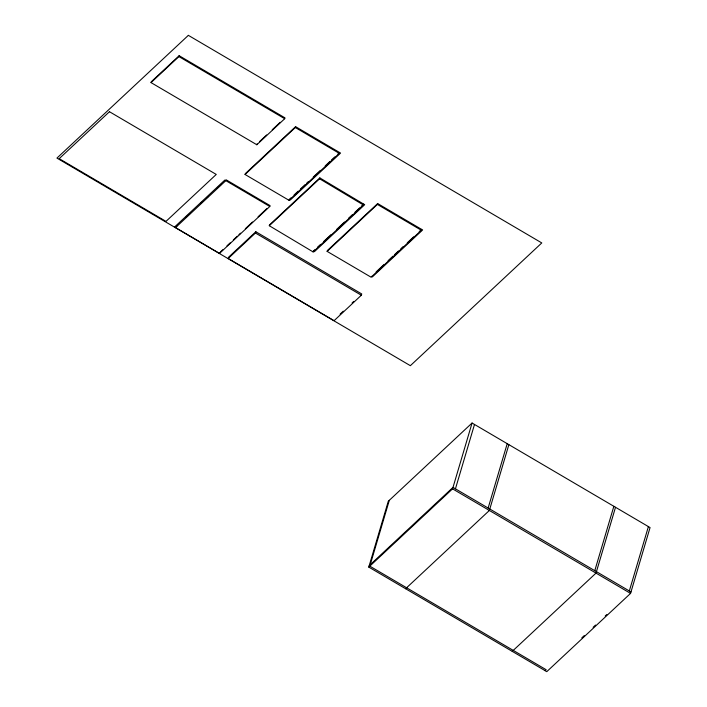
<?xml version="1.0" encoding="UTF-8"?>
<svg xmlns="http://www.w3.org/2000/svg" width="707" height="707" viewBox="0 0 707 707"><rect width="100%" height="100%" fill="white"/><g stroke="black" fill="none" stroke-linecap="round" stroke-linejoin="round"><path stroke-width="1.06" d="M151.033 82.604L151.289 81.729L179.154 55.703L284.956 117.848L284.7 118.723L256.835 144.749L151.033 82.604L178.898 56.578L179.154 55.703M177.413 225.241L175.557 227.601L225.825 180.647L226.09 179.781L270.056 205.604L269.791 206.479L224.835 180.064L174.567 227.018L219.524 253.424L219.78 252.549M245.064 174.488L245.32 173.613L295.588 126.659L340.553 153.074L290.277 200.019L289.287 199.436L289.022 200.311L245.064 174.488L295.332 127.534L295.588 126.659M256.835 144.749L257.092 143.875M228.202 258.479L228.582 257.198L255.828 231.746L361.728 293.944L361.348 295.226L334.093 320.678L228.202 258.479L255.448 233.027L255.828 231.746M289.022 200.311L339.298 153.357L339.554 152.482L337.955 153.976M419.224 231.613L421.619 229.377L421.363 230.252L371.095 277.206L327.129 251.383L327.385 250.508L377.653 203.554L422.618 229.961L372.35 276.914L371.352 276.331M327.129 251.383L377.397 204.429L377.653 203.554M368.789 567.102L388.284 501.272L472.064 423.025L650.06 527.572L630.556 593.403L546.776 671.65L368.789 567.102L452.568 488.855L472.064 423.025M389.31 500.317L369.814 566.148L546.149 669.715L545.115 670.678M455.441 488.829L474.503 424.456M488.139 508.041L507.211 443.669M508.863 444.641L489.368 510.472L405.588 588.719M594.781 570.673L613.853 506.3M615.514 507.281L596.01 573.103L512.23 651.359M629.327 590.964L648.399 526.591M269.296 225.727L269.57 224.853L319.838 177.908L364.679 204.712L314.412 251.665L313.413 251.073L313.148 251.939L269.296 225.727L319.573 178.774L319.838 177.908M313.148 251.939L363.416 204.986L363.681 204.12L361.295 206.356M259.478 141.647L266.645 134.949M272.222 129.743L280.184 122.311M186.188 217.04L190.183 213.311M200.549 203.625L202.944 201.389M206.939 197.66L208.53 196.175M217.305 187.974L221.3 184.253M220.584 251.807L222.979 249.571M226.965 245.842L230.155 242.863M233.345 239.885L237.34 236.156M238.931 234.662L240.53 233.177M245.32 228.706L252.496 221.998M258.082 216.784L266.857 208.583M219.524 253.424L269.791 206.479M289.287 199.436L290.877 197.942M294.077 194.964L298.062 191.235M300.457 189.008L305.247 184.536M306.838 183.042L308.438 181.549M313.219 177.077L320.404 170.369M325.193 165.898L329.975 161.426M331.574 159.941L334.764 156.954M313.413 251.073L315.013 249.58M317.408 247.344L320.598 244.366M323.788 241.387L330.973 234.68M336.559 229.457L344.539 222.007M348.524 218.286L352.51 214.557M354.905 212.321L359.695 207.849M376.142 271.859L384.122 264.409M388.108 260.68L392.898 256.208M394.488 254.714L398.483 250.994M400.878 248.758L403.264 246.522M407.259 242.793L413.639 236.836M340.085 314.155L343.293 311.16M352.104 302.923L353.712 301.429M369.213 565.653L453.001 487.397L630.989 591.945M581.843 637.838L584.265 635.584M593.129 627.303L595.541 625.05M605.21 616.018L606.818 614.516M178.898 56.578L284.7 118.723M295.332 127.534L339.298 153.357M377.397 204.429L421.363 230.252M255.448 233.027L361.348 295.226M452.568 488.855L630.556 593.403M319.573 178.774L363.416 204.986M188.362 35.35L56.94 158.094L410.36 365.678L541.783 242.934L188.362 35.35M109.461 111.715L59.194 158.66L165.986 221.388L216.254 174.435L109.461 111.715"/></g></svg>
